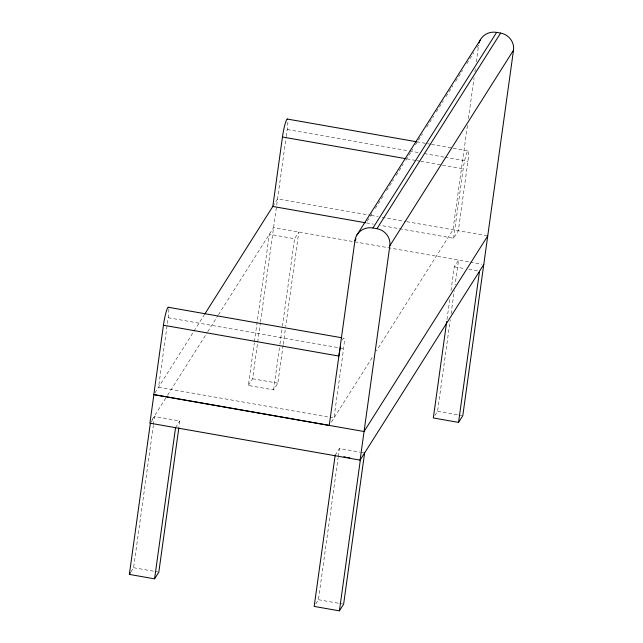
<?xml version="1.0" encoding="UTF-8"?>
<svg xmlns="http://www.w3.org/2000/svg" width="643" height="643" viewBox="0 0 643 643"><rect width="100%" height="100%" fill="white"/><g stroke="black" fill="none" stroke-linecap="round" stroke-linejoin="round"><path stroke-width="0.48" stroke-dasharray="3.21 2.41" d="M130.947 571.892L133.599 567.705L153.331 425.473M153.468 424.476L154.577 416.519L179.799 420.956L178.971 426.92M168.836 309.13A14.427 1.76 -80 0 1 168.185 317.722L158.548 387.182L329.039 417.162M283.081 345.387L277.832 383.18L273.596 389.883L248.375 385.454L254.306 342.687M254.443 341.69L269.353 234.269L294.574 238.706L298.81 232.002L285.701 326.483M248.375 385.454L252.611 378.743L260.343 323.051M260.479 322.055L286.095 137.441M286.231 136.445L287.196 129.5A14.427 1.76 -80 0 0 287.847 120.908M273.596 389.883L279.801 345.13M279.938 344.134L282.285 327.223M282.422 326.234L294.574 238.706M283.217 344.391L285.564 327.48M342.462 340.043A14.427 1.76 -80 0 1 343.611 348.562L333.966 418.03L330.028 417.331M315.761 603.898L318.414 599.71L338.154 457.478M338.29 456.49L339.391 448.533L359.767 452.109M467.445 125.546L452.977 229.808L376.348 350.998M468.409 118.585L474.068 77.827M474.896 71.863L475.314 68.873M476.278 61.921L478.625 45.018L476.479 48.402M453.572 238.24L463.209 168.779A14.427 1.76 -80 0 1 467.477 151.322A14.427 1.76 -80 0 1 467.951 161.28L458.306 230.741L453.572 238.24L380.238 225.347M446.989 319.507L449.891 298.617M450.992 290.66L454.304 266.789L458.547 260.085L455.091 284.945M434.917 415.45L437.57 411.263L450.261 319.756M451.089 313.792L454.263 290.917M154.923 392.921L193.422 332.037M193.953 331.185L204.144 315.07M272.817 206.459L277.559 198.96L370.199 215.252M152.053 419.775L167.051 396.056M167.59 395.212L207.223 332.527M207.761 331.684L217.937 315.592M218.467 314.74L273.588 227.566L469.213 261.958M150.864 422.387L154.577 416.519M175.555 427.659L179.799 420.956M367.257 221.144L372.61 212.672M375.295 208.436L383.855 194.893M386.531 190.658L393.492 179.654M396.168 175.418L403.129 164.407M405.805 160.171L412.766 149.168M415.442 144.932L422.403 133.929M426.687 127.153L433.647 116.142M436.324 111.906L443.284 100.903M445.961 96.667L452.921 85.664M455.598 81.428L462.558 70.417M466.842 63.641L473.803 52.638M331.378 422.13L373.133 356.085M335.156 455.236L339.391 448.533M416.664 141.79L426.542 143.526M427.531 143.702L430.497 144.217M431.485 144.394L452.222 148.043M453.211 148.212L468.032 150.816M287.196 129.5L408.418 150.816M409.398 150.984L418.271 152.544M424.187 153.589L443.895 157.053M444.876 157.222L467.951 161.28M406.906 158.885L415.796 160.445M416.785 160.621L419.75 161.136M420.739 161.313L441.476 164.962M442.464 165.13L463.209 168.779M371.18 215.421L378.084 216.635M382.022 217.326L405.677 221.489M406.657 221.658L486.751 235.74M366.438 222.92L373.342 224.134M470.186 262.127L481.824 264.177M454.304 266.789L464.977 268.661M468.851 269.345L478.553 271.049M168.185 317.722L343.611 348.562M252.611 378.743L277.832 383.18M437.57 411.263L457.937 414.848M458.909 415.016L461.819 415.523M360.731 452.278L363.641 452.793M318.414 599.71L338.789 603.295M339.753 603.464L342.663 603.97M133.599 567.705L153.966 571.281M154.939 571.45L157.848 571.965"/><path stroke-width="0.96" d="M487.732 235.917L364.059 431.517L153.806 394.689L163.443 325.221A14.427 1.76 -80 0 1 168.651 307.724M328.316 425.232L153.886 394.561L149.915 423.166L360.088 460.115L483.769 264.514M178.826 427.916L158.821 572.133L154.577 578.845L129.356 574.408L150.333 423.231M154.577 578.845L175.555 427.659M204.683 314.218L272.817 206.459L282.454 136.999A14.427 1.76 -80 0 1 287.662 119.502M329.224 425.529L354.944 240.619L356.013 238.923M335.156 455.236L314.178 606.413L339.4 610.85L343.635 604.147L364.613 452.961M360.088 460.115L389.835 245.779L513.508 50.178A15.231 14.492 32.3 0 0 500.624 33.082L496.629 32.383A16.236 15.448 32.3 0 0 479.035 43.025M339.4 610.85L360.377 459.673M446.716 321.492L433.326 417.966L458.547 422.403L462.791 415.7L513.508 50.178M458.547 422.403L479.525 271.225M129.356 574.408L130.416 572.728M356.969 234.928L480.651 39.327M354.944 240.619A16.236 15.448 32.3 0 1 372.956 227.984L496.629 32.383M372.956 227.984L376.951 228.683L500.624 33.082M287.276 119.043L416.664 141.79M282.454 136.999L404.929 158.532M272.817 206.459L365.457 222.751M168.265 307.266L341.714 337.76M163.443 325.221L338.869 356.069L339.44 352.388A14.427 1.76 -80 0 1 340.517 346.947M343.884 456.771L345.821 457.109M347.767 457.454L349.704 457.792M376.951 228.683A15.231 14.492 32.3 0 1 389.835 245.779"/></g></svg>
